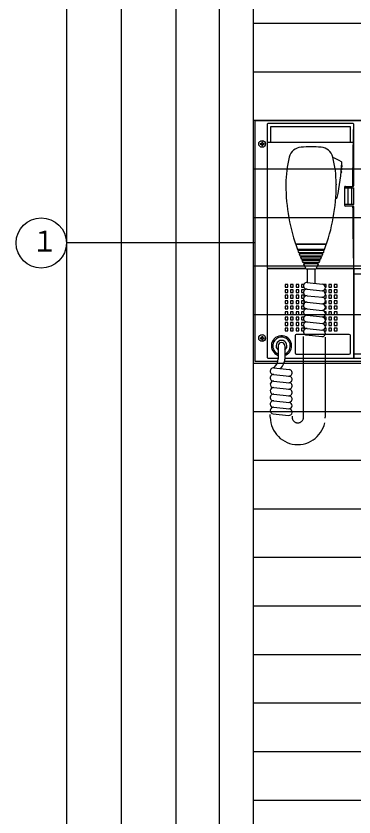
# Model space of a CAD drawing. Units: millimetres, scale not verified. Extents: x -172 to 172, y -116 to 117.
# Drawn here: x -172.3 to -141.4, y -37.8 to 35.5 of the extents above; entities that cross this region are included whole.
import ezdxf
from ezdxf.enums import TextEntityAlignment as Align

# ---------------------------------------------------------------- set-up
doc = ezdxf.new("R2010")
doc.units = ezdxf.units.MM
doc.header["$LTSCALE"] = 0.40975
doc.linetypes.add('LONG_DOUBLE_CHAIN', pattern=[21.8, 18, -1, 0.6, -0.6, 0.6, -1])
for name, color, linetype in [('0-0_MOJI1', 2, 'Continuous'), ('0-1_GAIKEI', 1, 'Continuous'), ('0-2_HOJO', 7, 'Continuous')]:
    doc.layers.add(name, color=color, linetype=linetype)
doc.styles.add('ＭＳ ゴシック', font='')
doc.styles.get('ＭＳ ゴシック').set_extended_font_data('MS Gothic')

msp = doc.modelspace()

# ---------------------------------------------------------------- linework, layer by layer
at = {"layer": '0-0_MOJI1', "color": 1}
msp.add_line((-150.3999, 14.7322), (-167.6999, 14.7322), dxfattribs=at)
at = {"layer": '0-0_MOJI1', "color": 7}
msp.add_circle((-169.9999, 14.7322), 2.3, dxfattribs=at)
at = {"layer": '0-1_GAIKEI', "color": 7}
for p, q in [((-153.6999, -106.0428), (-153.6999, 88.9571)), ((-150.5999, -106.0428), (-150.5999, 82.9571)), ((-150.4249, 25.9341), (-108.5749, 25.9341)), ((-150.4249, 3.8941), (-150.4249, 25.9341)), ((-150.3899, 25.9341), (-108.7099, 25.9341)), ((-148.354, 3.8941), (-150.4249, 3.8941))]:
    msp.add_line(p, q, dxfattribs=at)
at = {"layer": '0-1_GAIKEI'}
for p, q in [((-149.3249, 25.6141), (-149.3249, 12.4641)), ((-141.4749, 25.6641), (-149.2749, 25.6641)), ((-141.4249, 20.0141), (-141.4249, 25.6141)), ((-149.9749, 23.8391), (-149.8649, 23.8391)), ((-149.9749, 23.8391), (-149.9749, 23.7691)), ((-149.9749, 23.7691), (-149.8649, 23.7691)), ((-149.8299, 23.9841), (-149.8299, 23.8741)), ((-149.8299, 23.9841), (-149.7599, 23.9841)), ((-149.8299, 23.7341), (-149.8299, 23.6241)), ((-149.8299, 23.6241), (-149.7599, 23.6241)), ((-149.7599, 23.9841), (-149.7599, 23.8741)), ((-149.7599, 23.7341), (-149.7599, 23.6241)), ((-149.7249, 23.8391), (-149.6149, 23.8391)), ((-149.7249, 23.7691), (-149.6149, 23.7691)), ((-149.6149, 23.8391), (-149.6149, 23.7691)), ((-149.3249, 23.9641), (-141.4249, 23.9641)), ((-147.6249, 20.1224), (-147.6249, 20.0463)), ((-143.0249, 20.1224), (-143.0249, 20.0463)), ((-142.2749, 19.8141), (-142.2749, 18.198)), ((-142.1749, 19.9141), (-141.5249, 19.9141)), ((-142.2749, 19.7641), (-141.4249, 19.7641)), ((-141.9499, 19.7641), (-141.9499, 18.2641)), ((-141.6249, 19.7641), (-141.6249, 18.2641)), ((-141.4249, 18.2641), (-141.4249, 19.7641)), ((-142.9837, 18.8173), (-143.0791, 18.7533)), ((-141.4249, 18.2641), (-142.2749, 18.2641)), ((-141.5249, 18.1141), (-142.1749, 18.1141)), ((-141.4249, 12.4641), (-141.4249, 18.0141)), ((-143.9094, 14.6341), (-146.7404, 14.6341)), ((-143.9263, 14.5841), (-146.7235, 14.5841)), ((-144.0861, 14.1341), (-146.5637, 14.1341)), ((-144.1235, 14.0341), (-146.5263, 14.0341)), ((-145.8749, 14.1341), (-145.8634, 14.0341)), ((-144.7749, 14.1341), (-144.7864, 14.0341)), ((-144.2006, 13.8341), (-146.4492, 13.8341)), ((-144.2402, 13.7341), (-146.4096, 13.7341)), ((-144.3217, 13.5341), (-146.3281, 13.5341)), ((-144.3635, 13.4341), (-146.2863, 13.4341)), ((-144.4495, 13.2341), (-146.2003, 13.2341)), ((-145.8403, 13.8341), (-145.8288, 13.7341)), ((-145.8057, 13.5341), (-145.7941, 13.4341)), ((-145.7711, 13.2341), (-145.7596, 13.1341)), ((-144.8788, 13.2341), (-144.8903, 13.1341)), ((-144.8441, 13.5341), (-144.8557, 13.4341)), ((-144.8096, 13.8341), (-144.8211, 13.7341)), ((-144.4936, 13.1341), (-146.1562, 13.1341)), ((-144.5841, 12.9341), (-146.0656, 12.9341)), ((-144.6306, 12.8341), (-146.0192, 12.8341)), ((-145.7365, 12.9341), (-145.7249, 12.8341)), ((-144.9134, 12.9341), (-144.9249, 12.8341)), ((-149.3249, 12.3141), (-149.3249, 4.2441)), ((-149.2749, 12.4141), (-145.8153, 12.4141)), ((-145.7726, 12.3641), (-149.2749, 12.3641)), ((-144.9671, 12.3341), (-145.6827, 12.3341)), ((-145.6827, 12.3341), (-145.6827, 11.106)), ((-144.9671, 12.3341), (-144.9671, 11.0285)), ((-144.8345, 12.4141), (-141.4749, 12.4141)), ((-110.5049, 11.8641), (-141.4249, 11.8641)), ((-145.6827, 11.106), (-144.2827, 10.9543)), ((-147.6999, 10.9391), (-147.6999, 10.6891)), ((-147.4499, 10.9391), (-147.6999, 10.9391)), ((-147.6999, 10.6891), (-147.4499, 10.6891)), ((-147.4499, 10.6891), (-147.4499, 10.9391)), ((-147.1999, 10.4391), (-147.1999, 10.1891)), ((-146.9499, 10.4391), (-147.1999, 10.4391)), ((-146.9499, 10.1891), (-146.9499, 10.4391)), ((-146.6999, 10.9391), (-146.6999, 10.6891)), ((-146.4499, 10.9391), (-146.6999, 10.9391)), ((-146.6999, 10.6891), (-146.4499, 10.6891)), ((-146.4499, 10.6891), (-146.4499, 10.9391)), ((-146.1999, 10.4391), (-146.1999, 10.1891)), ((-145.9499, 10.4391), (-146.1999, 10.4391)), ((-145.9499, 10.3944), (-145.9499, 10.4391)), ((-145.6827, 10.506), (-144.2827, 10.3543)), ((-144.1999, 10.9391), (-144.1999, 10.9331)), ((-143.9499, 10.9391), (-144.1999, 10.9391)), ((-144.0168, 10.6891), (-143.9499, 10.6891)), ((-143.9499, 10.6891), (-143.9499, 10.9391)), ((-143.6999, 10.4391), (-143.6999, 10.1891)), ((-143.4499, 10.4391), (-143.6999, 10.4391)), ((-143.4499, 10.1891), (-143.4499, 10.4391)), ((-143.1999, 10.9391), (-143.1999, 10.6891)), ((-142.9499, 10.9391), (-143.1999, 10.9391)), ((-143.1999, 10.6891), (-142.9499, 10.6891)), ((-142.9499, 10.6891), (-142.9499, 10.9391)), ((-147.6999, 9.9391), (-147.6999, 9.6891)), ((-147.4499, 9.9391), (-147.6999, 9.9391)), ((-147.6999, 9.6891), (-147.4499, 9.6891)), ((-147.4499, 9.6891), (-147.4499, 9.9391)), ((-147.1999, 10.1891), (-146.9499, 10.1891)), ((-146.6999, 9.9391), (-146.6999, 9.6891)), ((-146.4499, 9.9391), (-146.6999, 9.9391)), ((-146.6999, 9.6891), (-146.4499, 9.6891)), ((-146.4499, 9.6891), (-146.4499, 9.9391)), ((-146.1999, 10.1891), (-146.0144, 10.1891)), ((-145.6827, 9.906), (-144.2827, 9.7543)), ((-144.1261, 9.6891), (-143.9499, 9.6891)), ((-143.9499, 9.9391), (-144.0387, 9.9391)), ((-143.9499, 9.6891), (-143.9499, 9.9391)), ((-143.6999, 10.1891), (-143.4499, 10.1891)), ((-143.1999, 9.9391), (-143.1999, 9.6891)), ((-142.9499, 9.9391), (-143.1999, 9.9391)), ((-143.1999, 9.6891), (-142.9499, 9.6891)), ((-142.9499, 9.6891), (-142.9499, 9.9391)), ((-147.6999, 8.9391), (-147.6999, 8.6891)), ((-147.4499, 8.9391), (-147.6999, 8.9391)), ((-147.4499, 8.6891), (-147.4499, 8.9391)), ((-147.1999, 9.4391), (-147.1999, 9.1891)), ((-146.9499, 9.4391), (-147.1999, 9.4391)), ((-147.1999, 9.1891), (-146.9499, 9.1891)), ((-146.9499, 9.1891), (-146.9499, 9.4391)), ((-146.6999, 8.9391), (-146.6999, 8.6891)), ((-146.4499, 8.9391), (-146.6999, 8.9391)), ((-146.4499, 8.6891), (-146.4499, 8.9391)), ((-146.1999, 9.4391), (-146.1999, 9.1891)), ((-145.9631, 9.4391), (-146.1999, 9.4391)), ((-146.1999, 9.1891), (-145.9499, 9.1891)), ((-145.9499, 9.1891), (-145.9499, 9.4212)), ((-145.9499, 8.6891), (-145.9499, 8.8212)), ((-145.6827, 9.306), (-144.2827, 9.1543)), ((-143.9499, 8.9391), (-144.0267, 8.9391)), ((-143.9499, 8.6891), (-143.9499, 8.9391)), ((-143.6999, 9.4391), (-143.6999, 9.1891)), ((-143.4499, 9.4391), (-143.6999, 9.4391)), ((-143.6999, 9.1891), (-143.4499, 9.1891)), ((-143.4499, 9.1891), (-143.4499, 9.4391)), ((-143.1999, 8.9391), (-143.1999, 8.6891)), ((-142.9499, 8.9391), (-143.1999, 8.9391)), ((-142.9499, 8.6891), (-142.9499, 8.9391)), ((-147.6999, 8.6891), (-147.4499, 8.6891)), ((-147.1999, 8.4391), (-147.1999, 8.1891)), ((-146.9499, 8.4391), (-147.1999, 8.4391)), ((-147.1999, 8.1891), (-146.9499, 8.1891)), ((-146.9499, 8.1891), (-146.9499, 8.4391)), ((-146.6999, 8.6891), (-146.4499, 8.6891)), ((-146.1999, 8.4391), (-146.1999, 8.1891)), ((-146.0134, 8.4391), (-146.1999, 8.4391)), ((-146.1999, 8.1891), (-145.9499, 8.1891)), ((-145.9499, 8.1891), (-145.9499, 8.2212)), ((-145.6827, 8.706), (-144.3016, 8.5564)), ((-145.6827, 8.106), (-144.2827, 7.9543)), ((-144.0657, 8.6891), (-143.9499, 8.6891)), ((-143.6999, 8.4391), (-143.6999, 8.1891)), ((-143.4499, 8.4391), (-143.6999, 8.4391)), ((-143.6999, 8.1891), (-143.4499, 8.1891)), ((-143.4499, 8.1891), (-143.4499, 8.4391)), ((-143.1999, 8.6891), (-142.9499, 8.6891)), ((-147.6999, 7.9391), (-147.6999, 7.6891)), ((-147.4499, 7.9391), (-147.6999, 7.9391)), ((-147.6999, 7.6891), (-147.4499, 7.6891)), ((-147.4499, 7.6891), (-147.4499, 7.9391)), ((-147.1999, 7.4391), (-147.1999, 7.1891)), ((-146.9499, 7.4391), (-147.1999, 7.4391)), ((-146.9499, 7.1891), (-146.9499, 7.4391)), ((-146.6999, 7.9391), (-146.6999, 7.6891)), ((-146.4499, 7.9391), (-146.6999, 7.9391)), ((-146.6999, 7.6891), (-146.4499, 7.6891)), ((-146.4499, 7.6891), (-146.4499, 7.9391)), ((-146.1999, 7.4391), (-146.1999, 7.1891)), ((-145.9499, 7.4391), (-146.1999, 7.4391)), ((-145.9499, 7.3944), (-145.9499, 7.4391)), ((-145.6827, 7.506), (-144.2827, 7.3543)), ((-144.1999, 7.9391), (-144.1999, 7.9331)), ((-143.9499, 7.9391), (-144.1999, 7.9391)), ((-144.1999, 7.379), (-144.1999, 7.3331)), ((-144.0168, 7.6891), (-143.9499, 7.6891)), ((-143.9499, 7.6891), (-143.9499, 7.9391)), ((-143.6999, 7.4391), (-143.6999, 7.1891)), ((-143.4499, 7.4391), (-143.6999, 7.4391)), ((-143.4499, 7.1891), (-143.4499, 7.4391)), ((-143.1999, 7.9391), (-143.1999, 7.6891)), ((-142.9499, 7.9391), (-143.1999, 7.9391)), ((-143.1999, 7.6891), (-142.9499, 7.6891)), ((-142.9499, 7.6891), (-142.9499, 7.9391)), ((-147.6999, 6.9391), (-147.6999, 6.6891)), ((-147.4499, 6.9391), (-147.6999, 6.9391)), ((-147.6999, 6.6891), (-147.4499, 6.6891)), ((-147.4499, 6.6891), (-147.4499, 6.9391)), ((-147.1999, 7.1891), (-146.9499, 7.1891)), ((-147.1999, 6.6891), (-146.9499, 6.6891)), ((-146.6999, 6.9391), (-146.6999, 6.6891)), ((-146.4499, 6.9391), (-146.6999, 6.9391)), ((-146.6999, 6.6891), (-146.4499, 6.6891)), ((-146.4499, 6.6891), (-146.4499, 6.9391)), ((-146.1999, 7.1891), (-146.0144, 7.1891)), ((-145.6827, 6.906), (-144.2827, 6.7543)), ((-144.1999, 6.779), (-144.1999, 6.7331)), ((-144.1261, 6.6891), (-143.9499, 6.6891)), ((-143.9499, 6.9391), (-144.0387, 6.9391)), ((-143.9499, 6.6891), (-143.9499, 6.9391)), ((-143.6999, 7.1891), (-143.4499, 7.1891)), ((-143.1999, 6.9391), (-143.1999, 6.6891)), ((-142.9499, 6.9391), (-143.1999, 6.9391)), ((-143.1999, 6.6891), (-142.9499, 6.6891)), ((-142.9499, 6.6891), (-142.9499, 6.9391)), ((-149.9749, 6.0591), (-149.9749, 5.9891)), ((-149.9749, 6.0591), (-149.8649, 6.0591)), ((-149.9749, 5.9891), (-149.8649, 5.9891)), ((-149.8299, 6.2041), (-149.7599, 6.2041)), ((-149.8299, 6.2041), (-149.8299, 6.0941)), ((-149.8299, 5.9541), (-149.8299, 5.8441)), ((-149.7599, 6.2041), (-149.7599, 6.0941)), ((-149.7599, 5.9541), (-149.7599, 5.8441)), ((-149.7249, 6.0591), (-149.6149, 6.0591)), ((-149.7249, 5.9891), (-149.6149, 5.9891)), ((-149.6149, 6.0591), (-149.6149, 5.9891)), ((-146.7749, 6.2641), (-146.7749, 4.6641)), ((-141.8249, 6.3641), (-146.6749, 6.3641)), ((-145.7923, 6.3179), (-144.3015, 6.1564)), ((-141.7249, 4.6641), (-141.7249, 6.2641)), ((-149.8299, 5.8441), (-149.7599, 5.8441)), ((-148.3249, 5.3141), (-148.3249, 4.1338)), ((-147.7249, 5.3141), (-147.7249, 4.0858)), ((-146.6749, 4.5641), (-141.8249, 4.5641)), ((-110.5049, 4.5641), (-141.4249, 4.5641)), ((-149.2749, 4.1941), (-148.3249, 4.1941)), ((-147.7249, 4.1941), (-141.4249, 4.1941)), ((-141.4249, 4.1941), (-109.7749, 4.1941)), ((-148.7214, 3.2892), (-147.3214, 3.1375)), ((-148.7214, 2.6892), (-147.3214, 2.5375)), ((-148.7224, 2.0893), (-147.3214, 1.9375)), ((-148.7214, 1.4892), (-147.3214, 1.3375)), ((-148.7214, 0.8892), (-147.3214, 0.7375)), ((-148.7214, 0.2892), (-147.3214, 0.1375)), ((-148.7214, -0.3108), (-147.3214, -0.4625)), ((-148.786, -0.9073), (-147.386, -1.059))]:
    msp.add_line(p, q, dxfattribs=at)
at = {"layer": '0-1_GAIKEI', "linetype": 'LONG_DOUBLE_CHAIN'}
for p, q in [((-146.0161, -1.2196), (-146.0161, 6.3825)), ((-144.0244, 6.1005), (-144.0244, -1.2196)), ((-149.048, -1.2196), (-149.048, -0.9855)), ((-147.0564, -1.1137), (-147.0564, -1.2196))]:
    msp.add_line(p, q, dxfattribs=at)
at = {"layer": '0-1_GAIKEI', "color": 4}
msp.add_lwpolyline([(-153.6999, 88.9571), (-157.6999, 88.9571), (-157.6999, -106.0428)], dxfattribs=at)
at = {"layer": '0-1_GAIKEI'}
for points in [[(-141.7249, 23.9641), (-141.7249, 25.3641), (-149.0249, 25.3641), (-149.0249, 23.9641)], [(-109.7749, 12.3641), (-141.4249, 12.3641), (-141.4249, 4.1941), (-141.4249, 12.3641), (-144.8771, 12.3641)], [(-145.9847, 10.9391), (-146.1999, 10.9391), (-146.1999, 10.6891), (-145.9905, 10.6891)], [(-144.0461, 10.1891), (-143.9499, 10.1891), (-143.9499, 10.4391), (-144.1078, 10.4391)], [(-145.9499, 9.7944), (-145.9499, 9.9391), (-146.1999, 9.9391), (-146.1999, 9.6891), (-146.0038, 9.6891)], [(-146.007, 8.9391), (-146.1999, 8.9391), (-146.1999, 8.6891), (-145.9499, 8.6891)], [(-144.1781, 9.1891), (-143.9499, 9.1891), (-143.9499, 9.4391), (-144.0155, 9.4391)], [(-144.0226, 8.1891), (-143.9499, 8.1891), (-143.9499, 8.4391), (-144.0773, 8.4391)], [(-145.9847, 7.9391), (-146.1999, 7.9391), (-146.1999, 7.6891), (-145.9905, 7.6891)], [(-144.0461, 7.1891), (-143.9499, 7.1891), (-143.9499, 7.4391), (-144.1078, 7.4391)], [(-146.9499, 6.6891), (-146.9499, 6.9391), (-147.1999, 6.9391), (-147.1999, 6.6891)], [(-145.9499, 6.7944), (-145.9499, 6.9391), (-146.1999, 6.9391), (-146.1999, 6.6891), (-146.0038, 6.6891)]]:
    msp.add_lwpolyline(points, dxfattribs=at)
for points in [[(-147.4499, 10.1891), (-147.4499, 10.4391), (-147.6999, 10.4391), (-147.6999, 10.1891)], [(-146.9499, 10.6891), (-146.9499, 10.9391), (-147.1999, 10.9391), (-147.1999, 10.6891)], [(-146.4499, 10.1891), (-146.4499, 10.4391), (-146.6999, 10.4391), (-146.6999, 10.1891)], [(-143.6999, 10.6891), (-143.4499, 10.6891), (-143.4499, 10.9391), (-143.6999, 10.9391)], [(-143.1999, 10.1891), (-142.9499, 10.1891), (-142.9499, 10.4391), (-143.1999, 10.4391)], [(-146.9499, 9.6891), (-146.9499, 9.9391), (-147.1999, 9.9391), (-147.1999, 9.6891)], [(-143.6999, 9.6891), (-143.4499, 9.6891), (-143.4499, 9.9391), (-143.6999, 9.9391)], [(-147.4499, 9.1891), (-147.4499, 9.4391), (-147.6999, 9.4391), (-147.6999, 9.1891)], [(-146.9499, 8.6891), (-146.9499, 8.9391), (-147.1999, 8.9391), (-147.1999, 8.6891)], [(-146.4499, 9.1891), (-146.4499, 9.4391), (-146.6999, 9.4391), (-146.6999, 9.1891)], [(-143.6999, 8.6891), (-143.4499, 8.6891), (-143.4499, 8.9391), (-143.6999, 8.9391)], [(-143.1999, 9.1891), (-142.9499, 9.1891), (-142.9499, 9.4391), (-143.1999, 9.4391)], [(-147.4499, 8.1891), (-147.4499, 8.4391), (-147.6999, 8.4391), (-147.6999, 8.1891)], [(-146.4499, 8.1891), (-146.4499, 8.4391), (-146.6999, 8.4391), (-146.6999, 8.1891)], [(-143.1999, 8.1891), (-142.9499, 8.1891), (-142.9499, 8.4391), (-143.1999, 8.4391)], [(-147.4499, 7.1891), (-147.4499, 7.4391), (-147.6999, 7.4391), (-147.6999, 7.1891)], [(-146.9499, 7.6891), (-146.9499, 7.9391), (-147.1999, 7.9391), (-147.1999, 7.6891)], [(-146.4499, 7.1891), (-146.4499, 7.4391), (-146.6999, 7.4391), (-146.6999, 7.1891)], [(-143.6999, 7.6891), (-143.4499, 7.6891), (-143.4499, 7.9391), (-143.6999, 7.9391)], [(-143.1999, 7.1891), (-142.9499, 7.1891), (-142.9499, 7.4391), (-143.1999, 7.4391)], [(-143.6999, 6.6891), (-143.4499, 6.6891), (-143.4499, 6.9391), (-143.6999, 6.9391)]]:
    msp.add_lwpolyline(points, close=True, dxfattribs=at)
at = {"layer": '0-1_GAIKEI', "color": 7}
msp.add_lwpolyline([(-108.7449, 3.9941), (-108.7449, 3.8941), (-147.7434, 3.8941)], dxfattribs=at)
at = {"layer": '0-1_GAIKEI'}
for centre in [(-149.7949, 23.8041), (-149.7949, 6.0241)]:
    msp.add_circle(centre, 0.315, dxfattribs=at)
for centre, radius, start, end in [((-149.2749, 25.6141), 0.05, 90, 180), ((41.2608, 20.0641), 182.7857, 178.24895, 180), ((-141.4749, 25.6141), 0.05, 0, 90), ((-149.8649, 23.8741), 0.035, 270, 0), ((-149.8649, 23.7341), 0.035, 0, 90), ((-149.7249, 23.8741), 0.035, 180, 270), ((-149.7249, 23.7341), 0.035, 90, 180), ((-146.1506, 22.3025), 1.2, 94.38464, 165.65602), ((-145.3249, 11.5341), 12, 85.61538, 94.38464), ((-144.4992, 22.3025), 1.2, 14.34398, 85.61538), ((-137.6249, 20.1224), 10, 165.65602, 180.00002), ((-153.0249, 20.1224), 10, 359.99998, 14.34398), ((-145.5518, 16.9746), 6, 59.99665, 68.19201), ((-162.4705, 23.1951), 20, 347.53662, 356.79928), ((-142.6015, 22.084), 0.1, 356.7993, 59.99687), ((-142.5972, 21.2464), 0.0816, 286.96768, 61.83212), ((-142.5743, 21.496), 0.0815, 287.66294, 62.57519), ((-142.5545, 21.7456), 0.0814, 288.36137, 63.31339), ((-130.6249, 20.0463), 17, 179.99996, 200.35125), ((-160.0249, 20.0463), 17, 339.64875, 359.99998), ((-142.1749, 19.8141), 0.1, 90, 180), ((200.0232, 20.0641), 341.5481, 180, 180.02516), ((-141.5249, 20.0141), 0.1, 270, 0), ((-143.0395, 18.9003), 0.1, 303.8598, 347.53727), ((-142.1749, 18.2141), 0.1, 180, 270), ((-141.5249, 18.0141), 0.1, 0, 90), ((200.0232, 20.0641), 341.5481, 180.32715, 181.28096), ((-130.6249, 20.0463), 17, 200.71114, 201.43355), ((-160.0249, 20.0463), 17, 338.56645, 339.28886), ((-130.6249, 20.0463), 17, 201.79604, 202.52387), ((-130.6249, 20.0463), 17, 202.88926, 203.62293), ((-160.0249, 20.0463), 17, 336.37707, 337.11074), ((-160.0249, 20.0463), 17, 337.47613, 338.20395), ((-130.6249, 20.0463), 17, 203.99132, 204.73128), ((-130.6249, 20.0463), 17, 205.10289, 206.6663), ((-160.0249, 20.0463), 17, 333.3337, 334.8971), ((-160.0249, 20.0463), 17, 335.26872, 336.00868), ((-149.2749, 12.4641), 0.05, 180, 270), ((-149.2749, 12.3141), 0.05, 90, 180), ((-145.6826, 12.4841), 0.15, 206.66668, 269.99996), ((-144.9671, 12.4841), 0.15, 269.99996, 333.33381), ((-141.4749, 12.4641), 0.05, 270, 0), ((-145.715, 10.8078), 0.3, 83.81307, 263.81478), ((-145.715, 10.2078), 0.3, 83.81307, 263.81478), ((-144.315, 10.0561), 0.3, 263.81278, 83.81509), ((-144.315, 10.6561), 0.3, 270.07967, 83.81509), ((-145.715, 9.6078), 0.3, 84.0065, 263.81478), ((-144.315, 9.4561), 0.3, 263.81278, 83.81509), ((-145.715, 9.0078), 0.3, 84.02409, 269.92033), ((-144.315, 8.8561), 0.3, 270.07967, 83.81509), ((-145.715, 8.4078), 0.3, 83.81307, 263.81478), ((-145.715, 7.8078), 0.3, 83.81307, 263.81478), ((-144.315, 8.2561), 0.3, 270.07967, 83.81509), ((-145.715, 7.2078), 0.3, 84.06966, 263.81478), ((-144.315, 7.0561), 0.3, 263.81278, 83.56571), ((-144.315, 7.6561), 0.3, 272.57045, 83.81509), ((-145.715, 6.6078), 0.3, 83.81307, 263.81478), ((-144.315, 6.4561), 0.3, 263.81278, 83.81509), ((-149.8649, 6.0941), 0.035, 270, 0), ((-149.8649, 5.9541), 0.035, 0, 90), ((-149.7249, 6.0941), 0.035, 180, 270), ((-149.7249, 5.9541), 0.035, 90, 180), ((-148.0249, 5.3141), 0.925, 0, 251.07536), ((-148.0249, 5.3141), 0.7971, 307.12212, 247.89097), ((-146.6749, 6.2641), 0.1, 90, 180), ((-141.8249, 6.2641), 0.1, 0, 90), ((-148.0249, 5.3141), 0.4971, 90, 232.87788), ((-148.0249, 5.3141), 0.3, 360, 180), ((-148.0249, 5.3141), 0.4971, 307.12212, 90), ((-148.0249, 5.3141), 0.925, 288.92464, 0), ((-148.0249, 5.3141), 0.7971, 292.10903, 307.12212), ((-146.6749, 4.6641), 0.1, 180, 270), ((-141.8249, 4.6641), 0.1, 270, 0), ((-149.2749, 4.2441), 0.05, 180, 270), ((-149.3249, 4.1338), 1, 307.90035, 0), ((-149.3685, 4.3689), 1.7031, 317.70371, 336.25614), ((-148.7249, 4.0858), 1, 336.25614, 0), ((-148.7537, 2.9909), 0.3, 83.81307, 263.81478), ((-149.34, 4.1532), 1.0246, 302.46722, 307.90035), ((-147.3537, 2.8392), 0.3, 263.81278, 83.81509), ((-148.7537, 2.3909), 0.3, 83.81307, 263.81478), ((-147.3537, 2.2392), 0.3, 263.81278, 83.81509), ((-148.7537, 1.7909), 0.3, 84.0065, 263.81478), ((-148.7537, 1.1909), 0.3, 84.02409, 263.81478), ((-147.3537, 1.6392), 0.3, 263.81278, 83.81509), ((-148.7537, 0.5909), 0.3, 83.81307, 263.81478), ((-147.3537, 1.0392), 0.3, 263.81278, 83.81509), ((-147.3537, 0.4392), 0.3, 263.81278, 83.81509), ((-148.7537, -0.0091), 0.3, 83.81307, 263.81478), ((-147.3537, -0.1608), 0.3, 272.57045, 83.81509), ((-148.7537, -0.6091), 0.3, 84.06966, 263.81478), ((-147.3537, -0.7608), 0.3, 263.81278, 83.56571)]:
    msp.add_arc(centre, radius, start, end, dxfattribs=at)
at = {"layer": '0-1_GAIKEI', "linetype": 'LONG_DOUBLE_CHAIN'}
for radius in [2.5118, 0.5202]:
    msp.add_arc((-146.5362, -1.2196), radius, 180, 0, dxfattribs=at)
at = {"layer": '0-2_HOJO'}
for p, q in [((-167.6999, 98.0291), (-167.6999, -96.9708)), ((-162.6999, 98.0291), (-162.6999, -96.9708)), ((-108.3999, 34.8241), (-150.5999, 34.8241)), ((-108.3999, 30.3791), (-150.5999, 30.3791)), ((-108.3999, 25.9341), (-150.5999, 25.9341)), ((-108.3999, 21.4891), (-150.5999, 21.4891)), ((-108.3999, 17.0441), (-150.5999, 17.0441)), ((-108.3999, 12.5991), (-150.5999, 12.5991)), ((-108.3999, 8.1541), (-150.5999, 8.1541)), ((-108.3999, 3.7091), (-150.5999, 3.7091)), ((-108.3999, -0.7359), (-150.5999, -0.7359)), ((-108.3999, -5.1809), (-150.5999, -5.1809)), ((-108.3999, -9.6259), (-150.5999, -9.6259)), ((-108.3999, -14.0709), (-150.5999, -14.0709)), ((-108.3999, -18.5159), (-150.5999, -18.5159)), ((-108.3999, -22.9609), (-150.5999, -22.9609)), ((-108.3999, -27.4059), (-150.5999, -27.4059)), ((-108.3999, -31.8509), (-150.5999, -31.8509)), ((-108.3999, -36.2959), (-150.5999, -36.2959))]:
    msp.add_line(p, q, dxfattribs=at)

# ---------------------------------------------------------------- texts
at = {"layer": '0-0_MOJI1', "style": 'ＭＳ ゴシック', "width": 0.9}
msp.add_text('１', height=1.926, dxfattribs=at).set_placement((-170.8665, 13.3621), align=Align.BOTTOM_LEFT)

doc.saveas('drawing.dxf')
